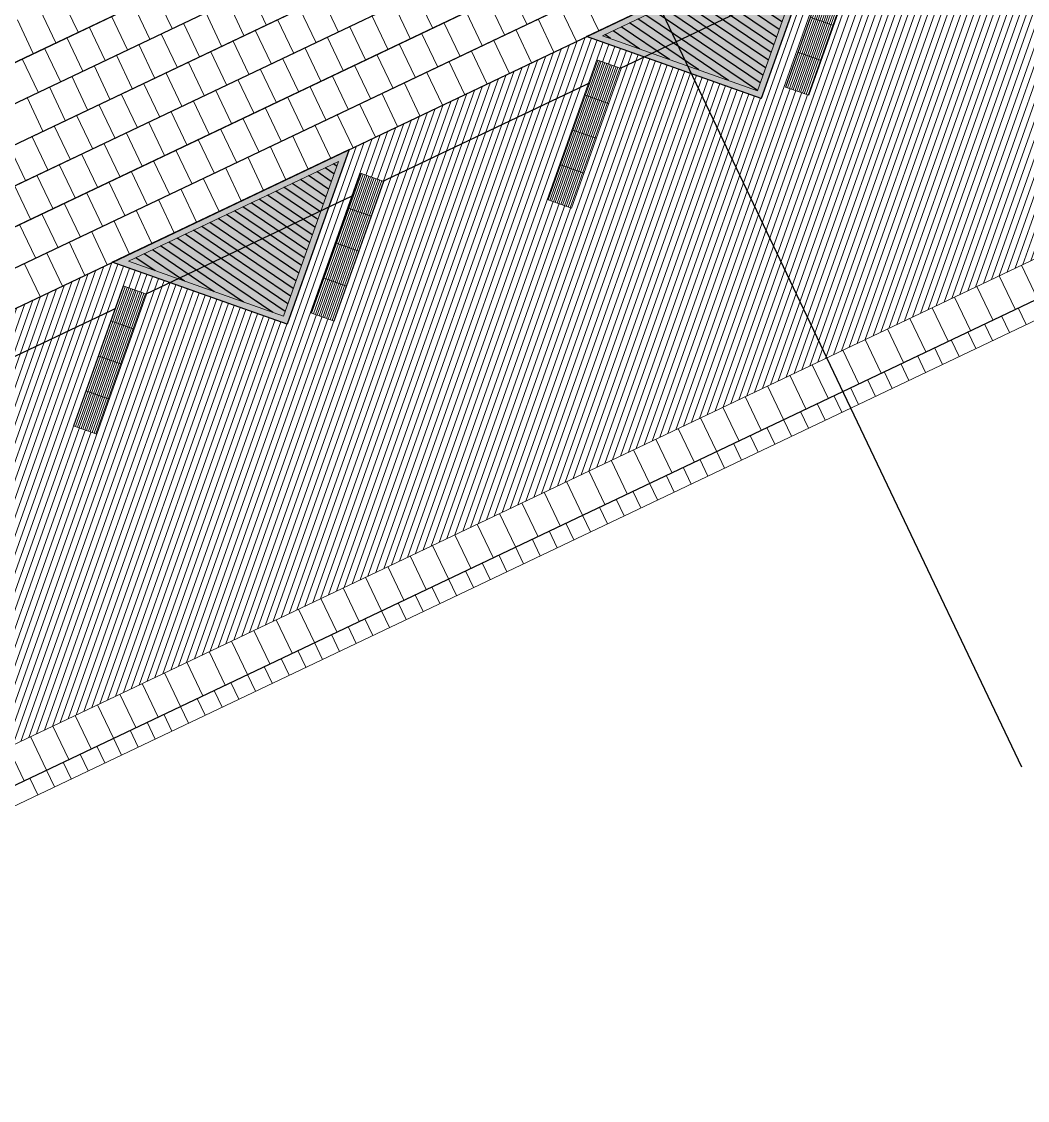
# Model space of a CAD drawing. Header units: metres. Extents: x 679599 to 680028, y 2748524 to 2748840.
# Drawn here: x 679678.63 to 679694.9, y 2748523.58 to 2748541.03 of the extents above; entities that cross this region are included whole.
import ezdxf

# ---------------------------------------------------------------- set-up
doc = ezdxf.new("R2010")
doc.units = ezdxf.units.M
doc.header["$LTSCALE"] = 5
doc.layers.add('00-AUX', color=2, linetype='Continuous', plot=False)
doc.layers.add('00-AUX Tree Pit', color=2, linetype='Continuous', plot=False)
for name, color, linetype, lineweight, plot in [('02-L-B-Barrier Curb', 210, 'Continuous', 5, False), ('02-L-B-Channel', 140, 'Continuous', 5, False), ('02-L-B-Curb', 11, 'Continuous', 5, False)]:
    doc.layers.add(name, color=color, linetype=linetype, lineweight=lineweight, plot=plot)
doc.layers.add('02-L-B-Flat Bar', color=181, linetype='Continuous', lineweight=5)
doc.layers.add('04-BK-Tree Pit', color=6, linetype='Continuous', lineweight=5)
for name, color, linetype, lineweight, true_color in [('02-L-Joints-Paviment_07_Precast Concrete Blocks 60X40', 7, 'Continuous', 5, 0x999999), ('03-TR-Pavement_07_Precast Concrete Blocks 20X10', 7, 'Continuous', 5, 0x999999), ('03-TR-Pavement_07_Precast Concrete Blocks 60X40', 7, 'Continuous', 5, 0x999999), ('03-TR-Pavement_07_Precast irregular Concrete Blocks', 7, 'Continuous', 5, 0xb3b3b3)]:
    doc.layers.add(name, color=color, linetype=linetype, lineweight=lineweight, true_color=true_color)
doc.layers.add('03-TR-Tree Pit_Green', color=46, linetype='Continuous')
doc.layers.add('03-TR-Tree Pit_White', color=7, linetype='Continuous', true_color=0xfcfcfc)

# ---------------------------------------------------------------- blocks, each defined once
blk = doc.blocks.new('*U3')
at = {"layer": '02-L-B-Channel'}
blk.add_lwpolyline([(0, -0.301), (0, 0)], dxfattribs=at)
blk = doc.blocks.new('*U4')
at = {"layer": '02-L-B-Channel', "color": 0, "linetype": 'ByBlock', "lineweight": -2, "transparency": 16777216, "rotation": 205.4480529310802}
for p in [(679694.879, 2748536.131), (679694.608, 2748536.002), (679694.337, 2748535.873), (679693.796, 2748535.615), (679694.066, 2748535.744), (679693.525, 2748535.486), (679693.254, 2748535.357), (679692.712, 2748535.099), (679692.983, 2748535.228), (679692.441, 2748534.97), (679691.899, 2748534.713), (679692.17, 2748534.841), (679691.628, 2748534.584), (679691.358, 2748534.455), (679690.816, 2748534.197), (679691.087, 2748534.326), (679690.545, 2748534.068), (679690.274, 2748533.939), (679689.732, 2748533.681), (679690.003, 2748533.81), (679689.461, 2748533.552), (679689.19, 2748533.423), (679688.649, 2748533.166), (679688.919, 2748533.295), (679688.378, 2748533.037), (679688.107, 2748532.908), (679687.565, 2748532.65), (679687.836, 2748532.779), (679687.294, 2748532.521), (679687.023, 2748532.392), (679686.481, 2748532.134), (679686.752, 2748532.263), (679686.211, 2748532.006), (679685.669, 2748531.748), (679685.94, 2748531.877), (679685.398, 2748531.619), (679685.127, 2748531.49), (679684.585, 2748531.232), (679684.856, 2748531.361), (679684.314, 2748531.103), (679684.043, 2748530.974), (679683.502, 2748530.716), (679683.773, 2748530.845), (679683.231, 2748530.588), (679682.96, 2748530.459), (679682.418, 2748530.201), (679682.689, 2748530.33), (679682.147, 2748530.072), (679681.876, 2748529.943), (679681.334, 2748529.685), (679681.605, 2748529.814), (679681.064, 2748529.556), (679680.793, 2748529.427), (679680.251, 2748529.17), (679680.522, 2748529.298), (679679.98, 2748529.041), (679679.438, 2748528.783), (679679.709, 2748528.912), (679679.167, 2748528.654), (679678.896, 2748528.525)]:
    blk.add_blockref('*U3', p, dxfattribs=at)
blk = doc.blocks.new('Alcorque Parking 8m2')
at = {"layer": '03-TR-Tree Pit_Green', "ltscale": 0.3}
h = blk.add_hatch(dxfattribs=at)
h.set_pattern_fill('ANSI31', color=256, scale=0.04, angle=40)
h.set_pattern_definition([(85, (-679726.04474, -2748720.75428), (-0.1265167266577, 0.011068779329), [])])
h.paths.add_polyline_path([(-1.079, -0.384), (2.316, 1.231), (-0.189, 2.121)])
at = {"layer": '03-TR-Tree Pit_White'}
h = blk.add_hatch(color=256, dxfattribs=at)
h.dxf.hatch_style = 1
h.paths.add_polyline_path([(-1.254, -0.578), (2.577, 1.245), (-0.25, 2.249)])
at = {"layer": '02-L-B-Curb'}
blk.add_lwpolyline([(2.577, 1.245), (-0.25, 2.249), (-1.254, -0.578)], close=True, dxfattribs=at)
at = {"layer": '02-L-B-Curb', "color": 6}
blk.add_lwpolyline([(2.316, 1.231), (-0.189, 2.121), (-1.079, -0.384)], close=True, dxfattribs=at)
blk = doc.blocks.new('*U25')
at = {"layer": '02-L-Joints-Paviment_07_Precast Concrete Blocks 60X40'}
blk.add_lwpolyline([(0, 0.601), (0, 0.001)], dxfattribs=at)
blk = doc.blocks.new('*U26')
at = {"layer": '02-L-Joints-Paviment_07_Precast Concrete Blocks 60X40', "color": 0, "linetype": 'ByBlock', "lineweight": -2, "transparency": 16777216, "rotation": 25.45025193008647}
for p in [(679691.679, 2748534.94), (679691.318, 2748534.768), (679690.957, 2748534.596), (679690.596, 2748534.424), (679690.235, 2748534.253), (679689.873, 2748534.081), (679689.512, 2748533.909), (679689.151, 2748533.737), (679688.429, 2748533.393), (679688.79, 2748533.565), (679688.067, 2748533.221), (679687.706, 2748533.049), (679687.345, 2748532.877), (679686.984, 2748532.706), (679686.623, 2748532.534), (679686.262, 2748532.362), (679685.9, 2748532.19), (679685.539, 2748532.018), (679685.178, 2748531.846), (679684.817, 2748531.674), (679684.456, 2748531.502), (679684.094, 2748531.33), (679683.733, 2748531.159), (679683.372, 2748530.987), (679683.011, 2748530.815), (679682.65, 2748530.643), (679682.289, 2748530.471), (679681.927, 2748530.299), (679681.566, 2748530.127), (679681.205, 2748529.955), (679680.844, 2748529.783), (679680.483, 2748529.612), (679680.121, 2748529.44), (679679.76, 2748529.268), (679679.399, 2748529.096), (679679.038, 2748528.924), (679678.677, 2748528.752), (679678.316, 2748528.58), (679677.954, 2748528.408), (679677.593, 2748528.236), (679677.232, 2748528.065)]:
    blk.add_blockref('*U25', p, dxfattribs=at)
blk = doc.blocks.new('*U27')
at = {"layer": '02-L-Joints-Paviment_07_Precast Concrete Blocks 60X40'}
blk.add_line((0, -0.6), (0, 0), dxfattribs=at)
blk = doc.blocks.new('*U28')
at = {"layer": '02-L-Joints-Paviment_07_Precast Concrete Blocks 60X40', "color": 0, "linetype": 'ByBlock', "lineweight": -2, "transparency": 16777216, "rotation": 205.44819555251}
for p in [(679695.062, 2748536.55), (679694.7, 2748536.378), (679694.339, 2748536.206), (679693.978, 2748536.034), (679693.617, 2748535.862), (679693.256, 2748535.69), (679692.894, 2748535.518), (679692.533, 2748535.346), (679692.172, 2748535.175)]:
    blk.add_blockref('*U27', p, dxfattribs=at)
blk = doc.blocks.new('Piece Parking')
blk.add_wipeout([(-1.7, 0.2), (-1.7, -0.2), (0.7, -0.2), (0.7, 0.2)])
at = {"layer": '03-TR-Pavement_07_Precast irregular Concrete Blocks'}
h = blk.add_hatch(dxfattribs=at)
h.set_pattern_fill('ANSI31', color=256, scale=0.01, angle=135)
h.paths.add_polyline_path([(-1.7, 0.2), (0.7, 0.2), (0.7, -0.2), (-1.7, -0.2)])
blk.add_lwpolyline([(-1.7, 0.2), (0.7, 0.2), (0.7, -0.2), (-1.7, -0.2)], close=True)
at = {"layer": '02-L-Joints-Paviment_07_Precast Concrete Blocks 60X40'}
for points in [[(-1.1, 0.2), (-1.1, -0.2)], [(-0.5, 0.2), (-0.5, -0.2)], [(0.1, 0.2), (0.1, -0.2)]]:
    blk.add_lwpolyline(points, dxfattribs=at)
blk = doc.blocks.new('*U46')
at = {"rotation": 44.98940089342743}
blk.add_blockref('Piece Parking', (0.539, -0.362), dxfattribs=at)
blk = doc.blocks.new('*U47')
at = {"layer": '02-L-B-Barrier Curb', "color": 0, "linetype": 'ByBlock', "lineweight": -2, "transparency": 16777216, "rotation": 25.44814092405828}
for p in [(679691.102, 2748541.603), (679687.264, 2748539.777), (679683.427, 2748537.95), (679679.589, 2748536.124)]:
    blk.add_blockref('*U46', p, dxfattribs=at)

msp = doc.modelspace()

# ---------------------------------------------------------------- hatches: boundary and pattern name
at = {"layer": '03-TR-Pavement_07_Precast Concrete Blocks 20X10'}
h = msp.add_hatch(dxfattribs=at)
h.set_pattern_fill('ANSI31', color=256, scale=0.0315, angle=25.5)
h.set_pattern_definition([(70.5, (0, 0), (-0.094275932128, 0.033384858509), [])])
h.paths.add_polyline_path([(679676.974, 2748528.606), (679675.178, 2748532.381), (679676.209, 2748535.285), (679680.101, 2748537.142), (679682.928, 2748536.138), (679683.932, 2748538.965), (679687.777, 2748540.795), (679690.604, 2748539.791), (679691.608, 2748542.618), (679695.453, 2748544.447), (679698.281, 2748543.443), (679699.284, 2748546.271), (679703.122, 2748548.097), (679705.955, 2748547.096), (679706.96, 2748549.923), (679710.804, 2748551.752), (679713.537, 2748550.782), (679713.631, 2748550.749), (679714.635, 2748553.575), (679718.48, 2748555.405), (679721.306, 2748554.401), (679722.311, 2748557.228), (679726.155, 2748559.057), (679728.987, 2748558.052), (679729.991, 2748560.877), (679733.836, 2748562.707), (679736.662, 2748561.703), (679737.666, 2748564.53), (679741.505, 2748566.362), (679744.333, 2748565.358), (679745.341, 2748568.182), (679749.186, 2748570.012), (679752.007, 2748569.011), (679753.031, 2748571.842), (679756.853, 2748573.661), (679759.68, 2748572.657), (679760.684, 2748575.483), (679764.527, 2748577.312), (679767.41, 2748576.278), (679769.209, 2748572.498)])

# ---------------------------------------------------------------- linework, layer by layer
at = {"layer": '00-AUX'}
for points in [[(679675.752, 2748534.298), (679765.435, 2748576.975)], [(679691.913, 2748535.051), (679769.467, 2748571.956)], [(679664.016, 2748533.469), (679686.951, 2748544.383)], [(679664.092, 2748532.841), (679687.389, 2748543.927)], [(679664.533, 2748532.386), (679687.892, 2748543.502)], [(679664.612, 2748531.76), (679688.149, 2748542.96)], [(679665.053, 2748531.305), (679688.412, 2748542.42)], [(679665.132, 2748530.678), (679688.665, 2748541.876)], [(679665.573, 2748530.223), (679688.932, 2748541.339)], [(679677.232, 2748528.065), (679691.913, 2748535.051)]]:
    msp.add_lwpolyline(points, dxfattribs=at)
at = {"layer": '00-AUX', "color": 3}
msp.add_lwpolyline([(679687.642, 2748544.027), (679694.803, 2748528.977)], dxfattribs=at)
at = {"layer": '00-AUX Tree Pit'}
for points in [[(679691.6, 2748542.613), (679690.596, 2748539.786), (679687.769, 2748540.79)], [(679683.932, 2748538.965), (679682.928, 2748536.138), (679680.101, 2748537.142)]]:
    msp.add_lwpolyline(points, close=True, dxfattribs=at)
at = {"layer": '02-L-B-Channel'}
msp.add_lwpolyline([(679668.512, 2748523.584), (680028.077, 2748694.687)], dxfattribs=at)
at = {"layer": '02-L-B-Flat Bar'}
msp.add_lwpolyline([(679676.209, 2748535.285), (679764.525, 2748577.311)], dxfattribs=at)
at = {"layer": '02-L-Joints-Paviment_07_Precast Concrete Blocks 60X40'}
msp.add_line((679676.974, 2748528.607), (679769.209, 2748572.498), dxfattribs=at)
for points in [[(679681.068, 2748540.919), (679680.81, 2748541.461)], [(679682.592, 2748540.98), (679682.335, 2748541.522)], [(679685.28, 2748540.93), (679685.022, 2748541.472)], [(679686.804, 2748540.991), (679686.546, 2748541.533)], [(679679.547, 2748540.86), (679679.289, 2748541.402)], [(679680.707, 2748540.747), (679680.449, 2748541.289)], [(679682.231, 2748540.808), (679681.973, 2748541.35)], [(679683.755, 2748540.869), (679683.498, 2748541.411)], [(679684.918, 2748540.758), (679684.661, 2748541.3)], [(679686.443, 2748540.819), (679686.185, 2748541.361)], [(679687.967, 2748540.88), (679687.709, 2748541.421)], [(679679.186, 2748540.688), (679678.928, 2748541.23)], [(679680.346, 2748540.575), (679680.088, 2748541.117)], [(679681.87, 2748540.636), (679681.612, 2748541.178)], [(679683.394, 2748540.697), (679683.136, 2748541.239)], [(679684.557, 2748540.586), (679684.299, 2748541.128)], [(679686.081, 2748540.647), (679685.824, 2748541.189)], [(679687.606, 2748540.708), (679687.348, 2748541.25)], [(679678.824, 2748540.516), (679678.567, 2748541.058)], [(679679.985, 2748540.404), (679679.727, 2748540.945)], [(679681.509, 2748540.464), (679681.251, 2748541.006)], [(679683.033, 2748540.525), (679682.775, 2748541.067)], [(679684.196, 2748540.414), (679683.938, 2748540.956)], [(679685.72, 2748540.475), (679685.462, 2748541.017)], [(679687.244, 2748540.536), (679686.987, 2748541.078)], [(679679.623, 2748540.232), (679679.366, 2748540.773)], [(679681.148, 2748540.293), (679680.89, 2748540.834)], [(679682.672, 2748540.353), (679682.414, 2748540.895)], [(679683.835, 2748540.242), (679683.577, 2748540.784)], [(679685.359, 2748540.303), (679685.101, 2748540.845)], [(679686.883, 2748540.364), (679686.625, 2748540.906)], [(679679.262, 2748540.06), (679679.004, 2748540.602)], [(679680.786, 2748540.121), (679680.529, 2748540.662)], [(679682.311, 2748540.182), (679682.053, 2748540.723)], [(679683.474, 2748540.07), (679683.216, 2748540.612)], [(679684.998, 2748540.131), (679684.74, 2748540.673)], [(679686.522, 2748540.192), (679686.264, 2748540.734)], [(679678.901, 2748539.888), (679678.643, 2748540.43)], [(679680.425, 2748539.949), (679680.167, 2748540.491)], [(679681.949, 2748540.01), (679681.692, 2748540.551)], [(679683.112, 2748539.899), (679682.855, 2748540.44)], [(679684.637, 2748539.959), (679684.379, 2748540.501)], [(679686.161, 2748540.02), (679685.903, 2748540.562)], [(679680.064, 2748539.777), (679679.806, 2748540.319)], [(679681.588, 2748539.838), (679681.33, 2748540.38)], [(679682.751, 2748539.727), (679682.493, 2748540.269)], [(679684.275, 2748539.788), (679684.018, 2748540.329)], [(679685.439, 2748539.677), (679685.181, 2748540.218)], [(679685.8, 2748539.848), (679685.542, 2748540.39)], [(679679.703, 2748539.605), (679679.445, 2748540.147)], [(679681.227, 2748539.666), (679680.969, 2748540.208)], [(679682.39, 2748539.555), (679682.132, 2748540.097)], [(679683.914, 2748539.616), (679683.656, 2748540.157)], [(679685.077, 2748539.505), (679684.82, 2748540.046)], [(679679.342, 2748539.433), (679679.084, 2748539.975)], [(679680.866, 2748539.494), (679680.608, 2748540.036)], [(679682.029, 2748539.383), (679681.771, 2748539.925)], [(679683.553, 2748539.444), (679683.295, 2748539.986)], [(679684.716, 2748539.333), (679684.458, 2748539.875)], [(679678.98, 2748539.261), (679678.723, 2748539.803)], [(679680.505, 2748539.322), (679680.247, 2748539.864)], [(679681.668, 2748539.211), (679681.41, 2748539.753)], [(679683.192, 2748539.272), (679682.934, 2748539.814)], [(679684.355, 2748539.161), (679684.097, 2748539.703)], [(679679.782, 2748538.978), (679679.524, 2748539.52)], [(679680.143, 2748539.15), (679679.886, 2748539.692)], [(679681.307, 2748539.039), (679681.049, 2748539.581)], [(679682.831, 2748539.1), (679682.573, 2748539.642)], [(679683.994, 2748538.989), (679683.736, 2748539.531)], [(679679.421, 2748538.807), (679679.163, 2748539.348)], [(679680.945, 2748538.867), (679680.688, 2748539.409)], [(679682.47, 2748538.928), (679682.212, 2748539.47)], [(679683.633, 2748538.817), (679683.375, 2748539.359)], [(679679.06, 2748538.635), (679678.802, 2748539.176)], [(679680.584, 2748538.695), (679680.326, 2748539.237)], [(679682.108, 2748538.756), (679681.851, 2748539.298)], [(679683.271, 2748538.645), (679683.014, 2748539.187)], [(679678.699, 2748538.463), (679678.441, 2748539.005)], [(679680.223, 2748538.524), (679679.965, 2748539.065)], [(679681.747, 2748538.584), (679681.489, 2748539.126)], [(679682.91, 2748538.473), (679682.652, 2748539.015)], [(679679.862, 2748538.352), (679679.604, 2748538.894)], [(679681.386, 2748538.413), (679681.128, 2748538.954)], [(679682.549, 2748538.302), (679682.291, 2748538.843)], [(679679.501, 2748538.18), (679679.243, 2748538.722)], [(679681.025, 2748538.241), (679680.767, 2748538.782)], [(679682.188, 2748538.13), (679681.93, 2748538.671)], [(679679.139, 2748538.008), (679678.882, 2748538.55)], [(679680.664, 2748538.069), (679680.406, 2748538.611)], [(679681.827, 2748537.958), (679681.569, 2748538.5)], [(679678.778, 2748537.836), (679678.52, 2748538.378)], [(679680.302, 2748537.897), (679680.045, 2748538.439)], [(679681.465, 2748537.786), (679681.208, 2748538.328)], [(679679.941, 2748537.725), (679679.683, 2748538.267)], [(679681.104, 2748537.614), (679680.846, 2748538.156)], [(679679.58, 2748537.553), (679679.322, 2748538.095)], [(679680.743, 2748537.442), (679680.485, 2748537.984)], [(679679.219, 2748537.381), (679678.961, 2748537.923)], [(679680.382, 2748537.27), (679680.124, 2748537.812)], [(679678.858, 2748537.209), (679678.6, 2748537.751)], [(679680.021, 2748537.098), (679679.763, 2748537.64)], [(679679.659, 2748536.927), (679679.402, 2748537.468)], [(679679.298, 2748536.755), (679679.04, 2748537.296)], [(679678.937, 2748536.583), (679678.679, 2748537.125)], [(679691.655, 2748535.593), (679691.913, 2748535.051)]]:
    msp.add_lwpolyline(points, dxfattribs=at)
at = {"layer": '03-TR-Pavement_07_Precast Concrete Blocks 60X40'}
for p, q in [((679664.351, 2748532.3), (679775.943, 2748585.402)), ((679664.609, 2748531.758), (679776.133, 2748584.828)), ((679664.867, 2748531.216), (679776.322, 2748584.254)), ((679665.125, 2748530.674), (679776.512, 2748583.68)), ((679665.382, 2748530.133), (679776.702, 2748583.105)), ((679663.834, 2748533.382), (679687.313, 2748544.555)), ((679664.092, 2748532.841), (679687.632, 2748544.043))]:
    msp.add_line(p, q, dxfattribs=at)

# ---------------------------------------------------------------- block references
at = {"layer": '02-L-B-Channel'}
msp.add_blockref('*U4', (0, 0), dxfattribs=at)
at = {"layer": '02-L-Joints-Paviment_07_Precast Concrete Blocks 60X40'}
for name in ['*U28', '*U26']:
    msp.add_blockref(name, (0, 0), dxfattribs=at)
at = {"layer": '04-BK-Tree Pit', "xscale": -1, "rotation": 230.8963178951805}
for p in [(679689.008, 2748541.398), (679681.341, 2748537.75)]:
    msp.add_blockref('Alcorque Parking 8m2', p, dxfattribs=at)

# ---------------------------------------------------------------- next in the draw order: block references
at = {"layer": '02-L-B-Barrier Curb'}
msp.add_blockref('*U47', (0, 0), dxfattribs=at)

doc.saveas('drawing.dxf')
